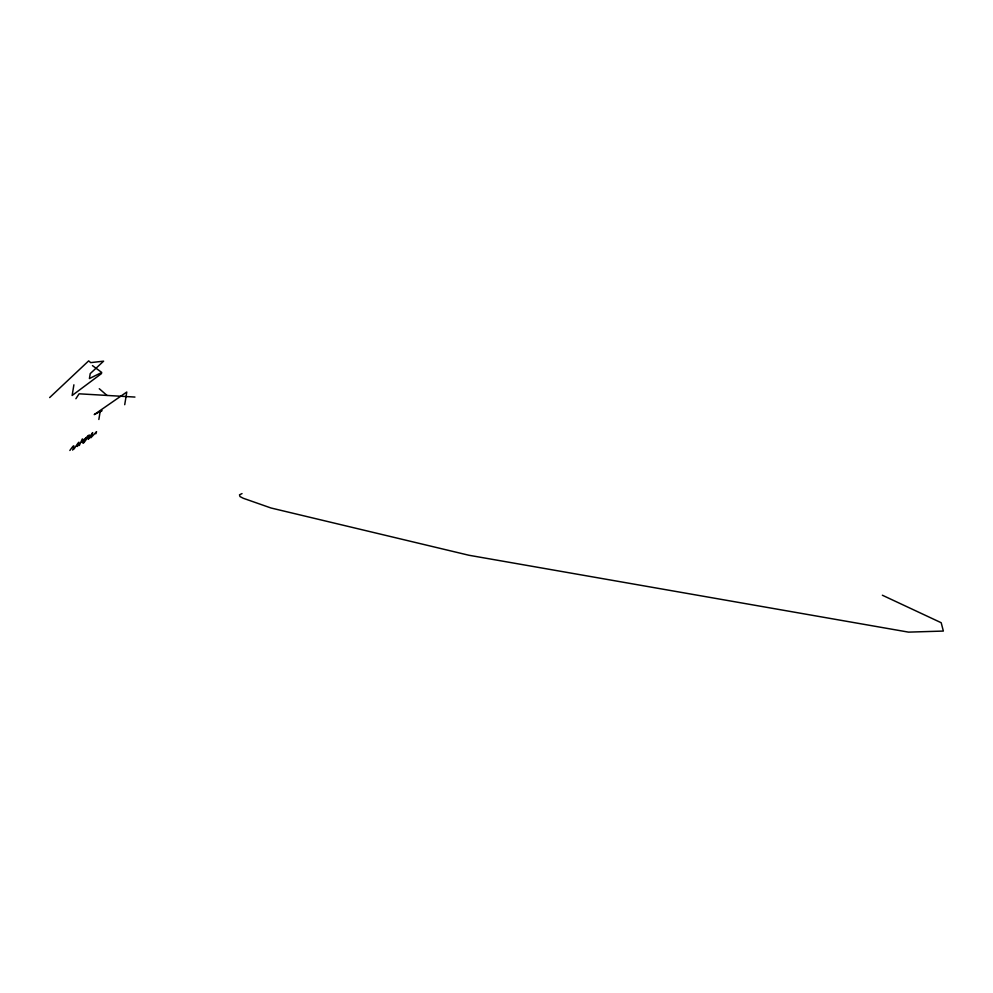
<?xml version="1.0" encoding="UTF-8"?>
<svg xmlns="http://www.w3.org/2000/svg" width="993" height="993" viewBox="0 0 993 993"><rect width="100%" height="100%" fill="white"/><g stroke="black" fill="none" stroke-linecap="round" stroke-linejoin="round"><path stroke-width="1.49" d="M89.668 435.046L88.253 439.353L92.672 432.613L90.822 437.814L96.557 431.707L95.8 433.804M73.892 384.812L72.141 395.487L101.584 373.505M98.853 419.48L100.082 411.983L102.018 410.531L94.223 414.602L126.781 392.036L124.721 404.697M85.026 440.383L84.206 440.147C97.599 423.837 75.778 455.415 85.82 437.652M82.345 438.894L79.291 445.497M69.858 450.474C71.62 448.104 75.989 441.488 72.675 450.09M75.89 398.727L79.092 393.811L134.949 397.063M83.549 439.39L81.922 441.972L82.742 442.518M74.003 449.035C83.586 434.438 76.076 448.153 77.516 446.279M49.65 397.572L88.675 360.869L90.698 362.619L103.607 361.167L90.226 373.616L89.42 378.556L101.758 372.462L92.461 365.61M79.006 445.087L77.069 445.708M882.367 595.229L941.19 622.723L943.35 631.064L908.521 632.131L468.957 555.261L271.002 507.994L243.248 498.263L239.971 496.55L239.512 494.824L242.031 493.583M99.275 388.722L107.021 395.437"/></g></svg>
